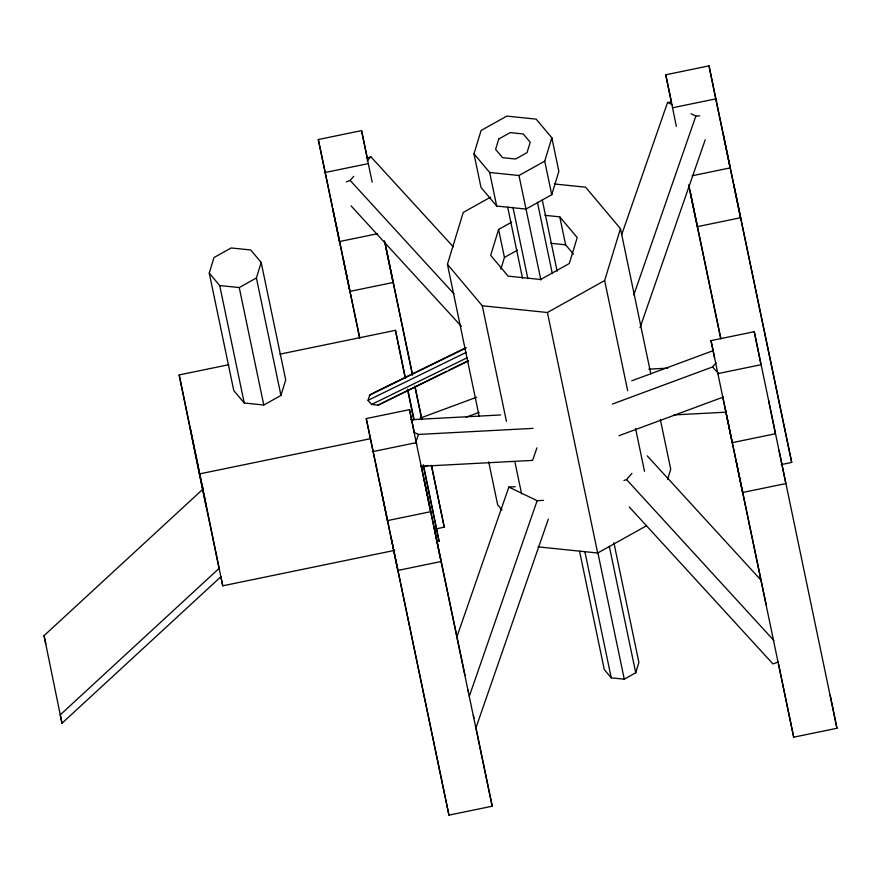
<?xml version="1.0" encoding="UTF-8"?>
<svg xmlns="http://www.w3.org/2000/svg" width="881" height="881" viewBox="0 0 881 881"><rect width="100%" height="100%" fill="white"/><g stroke="black" fill="none" stroke-linecap="round" stroke-linejoin="round"><path stroke-width="1.32" d="M209.249 273.11L213.984 257.538L231.163 247.957L250.7 249.973L261.161 262.406L285.697 379.865L280.951 395.437L263.782 405.018L244.246 403.002L233.784 390.569L209.249 273.11L219.71 285.543L244.246 403.002M280.951 395.437L256.415 277.978L261.161 262.406M468.56 360.913L378.059 405.15L371.54 404.478L368.049 400.337L369.635 395.14L375.361 391.946L465.994 347.643M473.978 153.834L481.092 130.476L506.85 116.105L536.155 119.133L551.847 137.788L558.862 171.343L551.748 194.701L525.99 209.072L496.686 206.055L480.993 187.4L473.978 153.834L489.671 172.489L496.686 206.055M479.143 416.151L447.427 264.322L463.241 212.42L490.662 197.113M511.707 222.133L498.591 229.456L490.684 255.402L508.117 276.138L540.681 279.497L569.302 263.518L577.209 237.573L559.776 216.847L544.843 215.305M500.882 269.101L504.439 257.417L498.591 229.456M551.748 194.701L544.733 161.146L551.847 137.788M627.679 390.735L604.652 280.554L620.466 228.653L585.601 187.201L554.391 183.975M667.556 479.539L670.716 469.166L660.332 419.444M579.566 551.253L604.278 669.549L611.249 677.841L624.277 679.185L635.73 672.787L638.89 662.413L613.892 542.773M415.447 443.22L418.486 434.443L532.983 428.375M456.699 637.426L508.855 487.072L515.253 486.73M536.936 447.856L532.587 460.389L420.821 466.313M621.711 234.643L667.567 102.438L671.41 102.229M469.254 696.419L537.146 500.694L543.544 500.353M475.927 727.871L548.312 519.184M633.813 294.937L695.858 116.061L699.69 115.863M640.035 327.688L705.229 139.738M346.299 181.871L350.153 180.44L353.744 176.321M367.223 160.849L370.813 156.73L453.308 246.834M612.383 404.06L712.553 366.948L716.143 362.829M623.968 480.508L626.534 479.561L631.93 473.372M220.889 576.747L61.978 723.268L44.05 635.664L202.96 489.131L179.162 374.932L228.873 364.679M219.71 285.543L239.247 287.558L256.415 277.978M489.671 172.489L518.975 175.517L544.733 161.146M504.439 257.417L517.554 250.105M378.059 405.15L446.392 371.353M447.427 264.322L482.292 305.784L547.42 312.502L604.652 280.554M537.972 546.848L597.67 553.015L646.555 525.726M369.635 395.14L465.961 348.061M368.049 400.337L466.247 352.345M371.54 404.478L467.205 357.719M448.836 370.152L468.483 360.549M366.959 158.151L370.813 156.73M420.127 418.156L476.632 397.221M466.247 417.131L479.088 412.374M631.754 380.812L712.663 350.847M422.77 467.326L427.902 465.421M618.991 435.699L723.015 397.166M778.11 662.038L772.978 663.933L629.309 507.004M359.701 338.458L318.305 139.528L361.562 130.608L367.388 158.492M676.366 126.379L665.75 74.786L709.007 65.866L791.7 462.426L781.205 464.595M325.045 172.533L368.302 163.613L372.189 182.202M672.489 107.79L715.746 98.87L791.7 462.426M377.486 233.729L339.46 241.57L332.732 208.566L359.712 337.709M692.147 175.748L730.173 167.908L723.433 134.903M279.927 354.151L395.47 330.342L405.205 376.947M711 340.628L754.257 331.708L836.95 728.279L793.693 737.188L711 340.628L714.601 357.884M475.63 726.153L492.204 806.214L448.947 815.134L366.254 418.574L409.511 409.654L413.949 430.897M179.162 374.932L199.37 473.945L369.998 438.782M717.74 373.632L760.997 364.712L754.257 331.708M372.993 451.579L416.25 442.658L492.204 806.214M435.082 529.063L444.255 527.168L431.624 465.928M199.37 473.945L222.739 585.81L394.71 550.361M436.359 541.782L439.046 541.22L423.486 464.948M648.801 369.15L667.875 368.137M410.656 419.741L500.617 414.962M673.954 414.929L725.757 412.187M550.691 243.266L565.613 244.808L573.465 254.135M667.567 102.438L672.489 104.806M690.935 113.693L695.858 116.061M413.574 432.075L418.486 434.443M508.855 487.072L537.146 500.694M712.553 366.948L718.83 373.808M647.205 455.84L761.206 580.381M626.534 479.561L773.914 640.542M350.153 180.44L453.968 293.836M351.067 205.868L461.369 326.344M502.027 510.011L497.666 504.835L488.691 461.831M665.75 74.786L671.575 102.67M689.173 186.915L720.911 338.855M688.601 184.911L720.625 338.249M722.651 396.395L766.162 604.696M778.529 663.856L793.693 737.188M620.466 228.653L650.784 373.764M635.531 428.353L644.518 471.346M559.776 216.847L565.613 244.808M542.289 199.998L557.166 271.238M537.432 202.311L552.321 273.562M609.333 546.44L635.73 672.787M518.975 175.517L540.879 279.949M597.88 552.827L624.277 679.185M547.42 312.502L597.67 553.015M512.962 207.354L527.851 278.605M584.852 551.484L611.249 677.841M507.676 207.134L522.554 278.374M482.292 305.784L506.432 421.327M514.856 461.644L521.596 493.889M384.997 242.738L412.517 374.502M415.05 386.605L421.79 418.871M384.413 240.733L412.517 375.251M414.764 385.999L421.79 419.609M431.338 465.322L444.255 527.168M407.991 390.261L414.103 419.565M423.188 465.322L439.046 541.22M416.173 441.513L416.724 444.167M421.162 465.41L464.959 675.066M468.053 689.856L468.615 692.543M473.383 715.394L473.945 718.092M318.305 139.528L332.445 207.233M366.254 418.574L448.947 815.134M239.247 287.558L263.782 405.018M44.05 635.664L45.801 644.044M61.978 723.268L60.216 714.876L219.138 568.355L203.511 491.818M733.84 184.735L740.58 217.739L697.323 226.659L690.583 193.655M709.007 65.866L715.746 98.87M830.21 695.263L836.95 728.279M779.09 450.576L785.83 483.581L742.573 492.501L735.833 459.497M768.684 400.745L775.423 433.76L732.155 442.669L725.426 409.665M386.396 249.477L393.135 282.482L349.878 291.402L343.138 258.386M361.562 130.608L368.302 163.613M395.47 330.342L405.304 378.511M407.485 389.215L413.773 419.995M434.344 528.523L441.084 561.527L397.827 570.447L391.087 537.432M423.937 478.691L430.677 511.696L387.409 520.616L380.68 487.611M409.511 409.654L416.25 442.658M202.531 486.786L203.071 489.462M220.834 576.449L222.739 585.81M190.109 427.615L206.286 506.828M498.767 139L495.607 149.374L502.588 157.666L515.605 159.009L527.058 152.622L530.219 142.248L523.248 133.956L510.22 132.613L498.767 139"/></g></svg>
